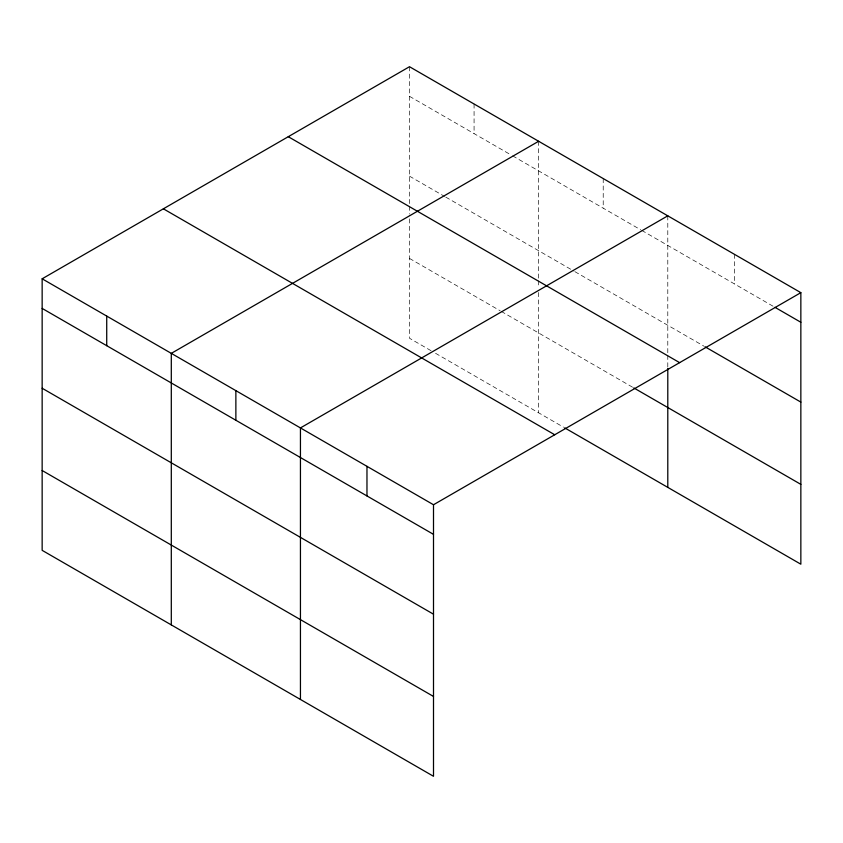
<?xml version="1.0" encoding="UTF-8"?>
<svg xmlns="http://www.w3.org/2000/svg" width="843" height="843" viewBox="0 0 843 843"><rect width="100%" height="100%" fill="white"/><g stroke="black" fill="none" stroke-linecap="round" stroke-linejoin="round"><path stroke-width="0.63" stroke-dasharray="4.21 3.16" d="M409.498 96.323L511.459 155.186M512.586 155.839L640.606 229.749M641.734 230.402L773.79 306.641M409.498 176.166L444.619 196.44M445.747 197.093L573.767 271.003M574.894 271.657L703.873 346.115M409.498 258.422L500.131 310.74M501.258 311.394L633.81 387.917M431.026 350.688L409.498 338.254L409.498 215.334M435.557 353.301L563.567 427.211M734.316 254.249L734.316 283.859M667.793 215.829L667.793 354.007M667.793 355.314L667.793 368.37M603.219 178.558L603.219 208.168M538.645 141.276L538.645 279.444M538.645 280.751L538.645 287.284M538.645 292.5L538.645 412.817M474.072 103.995L474.072 133.605M409.498 66.713L409.498 204.891M409.498 206.187L409.498 214.027"/><path stroke-width="1.26" d="M433.502 614.189L433.502 504.746L42.15 278.801L42.15 550.342L433.502 776.287L433.502 614.189L42.15 388.244M42.15 278.801L409.498 66.713L800.85 292.658L800.85 564.199L564.705 427.865M538.645 141.276L171.298 353.365L171.298 624.905M667.793 215.829L300.445 427.917L300.445 699.469M433.502 504.746L800.85 292.658M774.917 307.295L800.85 322.268M705.001 346.768L800.85 402.1M288.274 136.703L679.627 362.648M633.81 387.917L800.85 484.367M163.373 208.811L554.726 434.756M42.15 308.412L433.502 534.357M42.15 470.51L433.502 696.455M667.793 368.37L667.793 487.38M366.968 466.327L366.968 495.947M235.871 390.636L235.871 420.257M106.724 316.083L106.724 345.693"/></g></svg>
